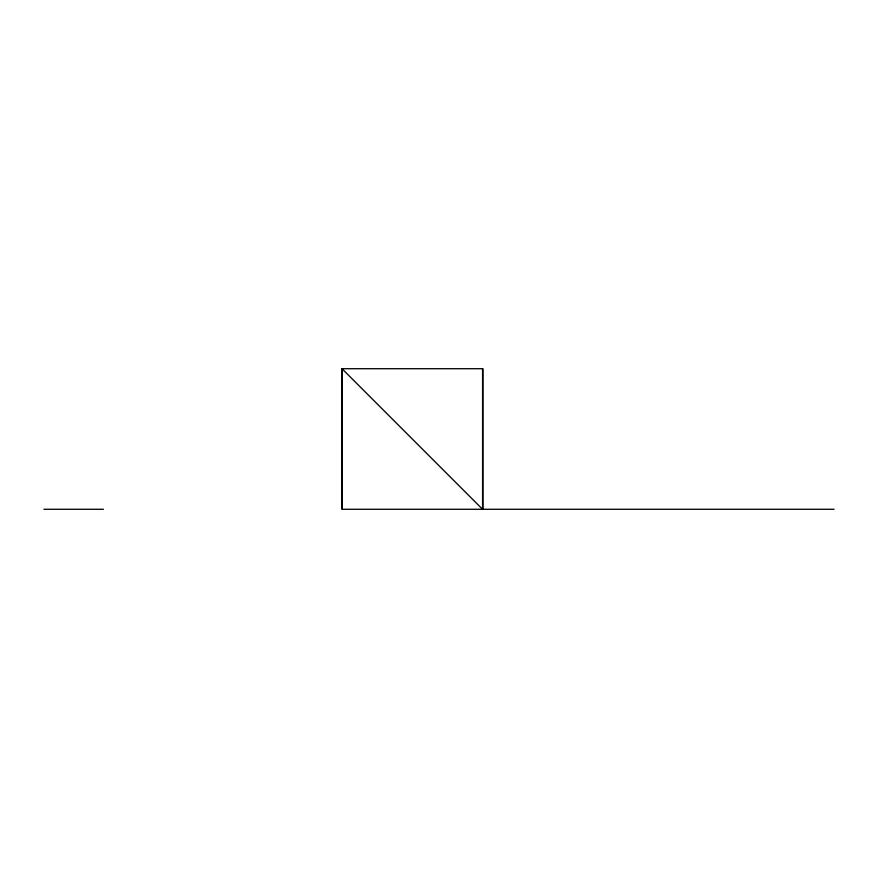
<?xml version="1.0" encoding="UTF-8"?>
<svg xmlns="http://www.w3.org/2000/svg" width="878" height="878" viewBox="0 0 878 878"><rect width="100%" height="100%" fill="white"/><g stroke="black" fill="none" stroke-linecap="round" stroke-linejoin="round"><path stroke-width="1.32" d="M834.1 509.284L342.014 509.284L342.014 368.716L482.878 368.716L482.878 509.284M43.9 509.284L103.45 509.284M342.014 368.716L482.582 509.284L482.582 368.716M342.31 368.716L342.31 509.284"/></g></svg>
